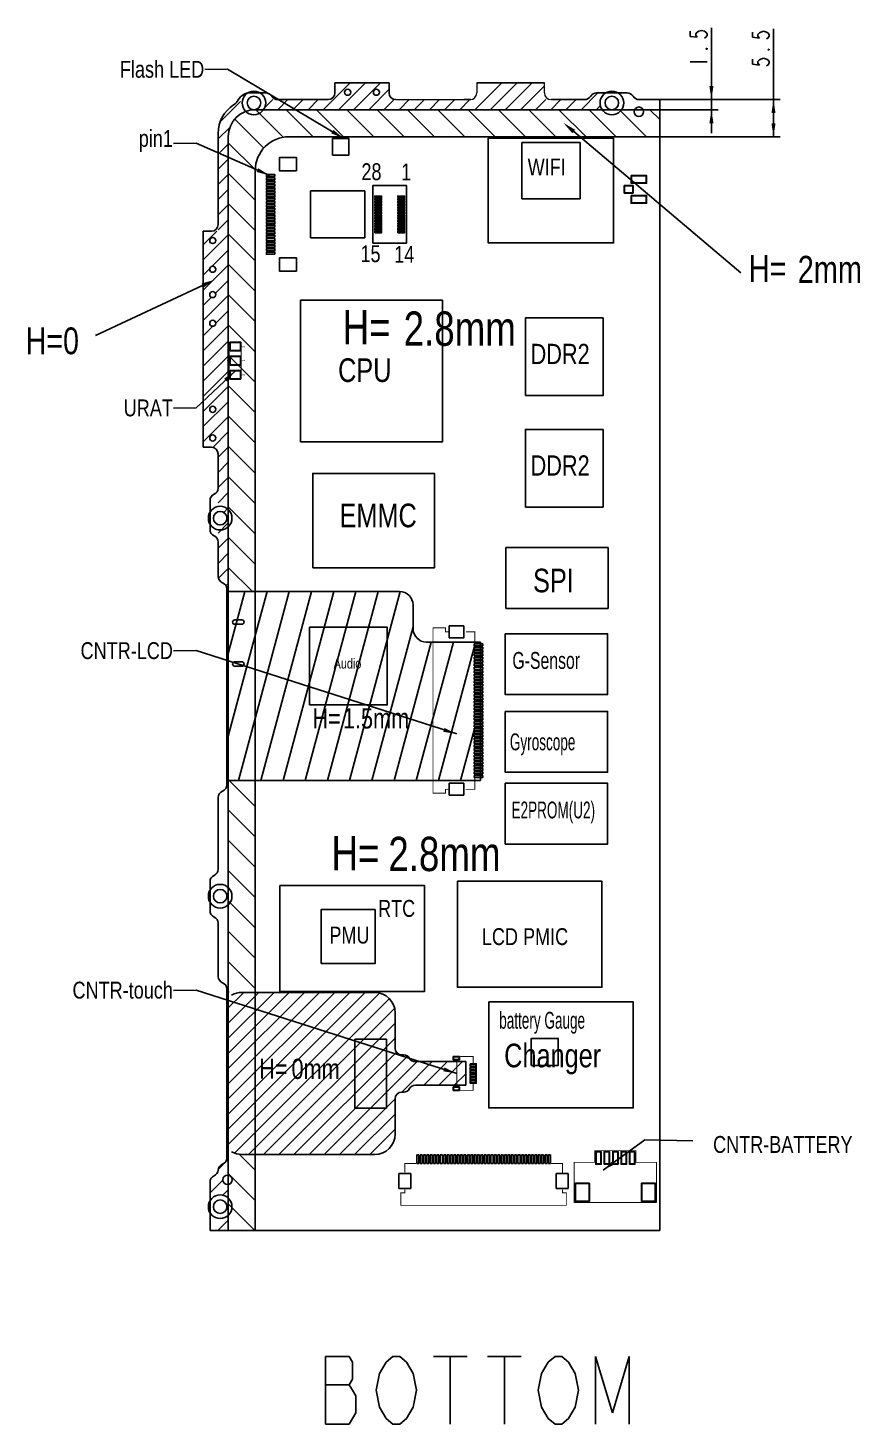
# Model space of a CAD drawing. Header units: millimetres. Extents: x 106 to 800, y 154 to 369.
# Drawn here: x 318.2 to 441.4, y 153.8 to 360.6 of the extents above; entities that cross this region are included whole.
import ezdxf

# ---------------------------------------------------------------- set-up
doc = ezdxf.new("R2010")
doc.units = ezdxf.units.MM
doc.header["$LTSCALE"] = 32.67
doc.layers.get('0').update_dxf_attribs({"linetype": 'CONTINUOUS'})
for name, color, linetype in [('PACKAGE_GEOMETRY_SILKSCREEN_TOP', 7, 'CONTINUOUS'), ('PIN_SOLDERMASK_TOP', 8, 'CONTINUOUS'), ('PIN_TOP', 9, 'CONTINUOUS'), ('图层1', 3, 'CONTINUOUS')]:
    doc.layers.add(name, color=color, linetype=linetype)
doc.styles.get("Standard").update_dxf_attribs({"font": 'txt', "width": 0.8})
doc.dimstyles.get("Standard").update_dxf_attribs({"dimtxt": 2.5, "dimasz": 2, "dimexe": 0.18, "dimexo": 0.0625, "dimgap": 0.09, "dimtad": 1, "dimdec": 1, "dimzin": 0, "dimdsep": 46, "dimtxsty": 'Standard', "dimblk": '_FILLED', "dimblk1": '_FILLED', "dimblk2": '_FILLED', "dimcen": 0.09, "dimadec": 0, "dimazin": 0, "dimtol": 1, "dimtp": 0.1, "dimtm": 0.1, "dimtfac": 1, "dimtdec": 1, "dimtofl": 0, "dimtmove": 0, "dimatfit": 3, "dimldrblk": '_FILLED', "dimfxl": 0, "dimtolj": 1, "dimtzin": 0, "dimarcsym": 0})

# ---------------------------------------------------------------- blocks, each defined once
blk = doc.blocks.new('_FILLED')
at = {"color": 0, "linetype": 'ByBlock'}
blk.add_solid([(0, 0), (-1, 0.15), (-1, -0.15)], dxfattribs=at)

msp = doc.modelspace()

# ---------------------------------------------------------------- linework, layer by layer
for p, q in [((363.47, 350), (365.97, 352.5)), ((364.21, 348.5), (368.21, 352.5)), ((366.46, 348.5), (370.46, 352.5)), ((384.42, 348.5), (388.42, 352.5)), ((384.7, 352.5), (394.7, 352.5)), ((386.66, 348.5), (390.66, 352.5)), ((388.91, 348.5), (392.91, 352.5)), ((391.15, 348.5), (394.7, 352.05)), ((346.71, 346.71), (349.69, 349.69)), ((352.99, 348.5), (354.49, 350)), ((355.23, 348.5), (356.73, 350)), ((357.48, 348.5), (358.98, 350)), ((359.72, 348.5), (361.22, 350)), ((361.97, 348.5), (363.47, 350)), ((368.7, 348.5), (371.73, 351.52)), ((370.95, 348.5), (372.47, 350.02)), ((373.19, 348.5), (374.69, 350)), ((375.44, 348.5), (376.94, 350)), ((377.68, 348.5), (379.18, 350)), ((379.93, 348.5), (381.43, 350)), ((382.17, 348.5), (383.67, 350)), ((382.8, 350), (383.8, 350)), ((393.4, 348.5), (394.9, 350)), ((395.64, 348.5), (397.14, 350)), ((395.7, 350), (400.7, 350)), ((397.89, 348.5), (399.39, 350)), ((400.13, 348.5), (402.63, 351)), ((356.04, 344.42), (351.96, 348.5)), ((360.46, 344.5), (356.46, 348.5)), ((364.95, 344.5), (360.95, 348.5)), ((369.44, 344.5), (365.44, 348.5)), ((373.93, 344.5), (369.93, 348.5)), ((378.42, 344.5), (374.42, 348.5)), ((382.91, 344.5), (378.91, 348.5)), ((387.4, 344.5), (383.4, 348.5)), ((391.89, 344.5), (387.89, 348.5)), ((396.38, 344.5), (392.38, 348.5)), ((400.87, 344.5), (396.87, 348.5)), ((405.36, 344.5), (401.36, 348.5)), ((402.38, 348.5), (403, 349.11)), ((404.62, 348.5), (404.62, 348.5)), ((409.85, 344.5), (405.85, 348.5)), ((411.8, 347.03), (410.34, 348.5)), ((346.4, 344.16), (348.17, 345.92)), ((353.16, 342.81), (348.87, 347.1)), ((346.4, 341.91), (347.9, 343.41)), ((351.91, 339.57), (347.9, 343.58)), ((346.4, 339.67), (347.9, 341.17)), ((346.4, 337.42), (347.9, 338.92)), ((351.9, 335.09), (347.9, 339.09)), ((346.4, 335.18), (347.9, 336.68)), ((346.4, 332.93), (347.9, 334.43)), ((351.9, 330.6), (347.9, 334.6)), ((346.4, 330.69), (347.9, 332.19)), ((344.2, 328.49), (346.21, 330.5)), ((344.2, 326.24), (347.9, 329.94)), ((351.9, 326.1), (347.9, 330.1)), ((345.51, 325.31), (347.9, 327.7)), ((344.2, 321.75), (347.9, 325.45)), ((344.2, 324), (345.18, 324.97)), ((351.9, 321.61), (347.9, 325.61)), ((346.02, 321.32), (347.9, 323.21)), ((344.2, 317.26), (347.9, 320.96)), ((344.2, 319.51), (345.41, 320.72)), ((351.9, 317.12), (347.9, 321.12)), ((346.06, 316.88), (347.9, 318.72)), ((344.2, 312.77), (347.9, 316.47)), ((344.2, 315.02), (345.61, 316.42)), ((351.9, 312.63), (347.9, 316.63)), ((344.2, 310.53), (347.9, 314.23)), ((344.2, 308.28), (347.9, 311.98)), ((351.9, 308.14), (347.9, 312.14)), ((344.2, 306.04), (347.9, 309.74)), ((344.2, 303.79), (347.9, 307.49)), ((351.9, 303.65), (347.9, 307.65)), ((344.2, 301.55), (347.9, 305.25)), ((344.2, 299.3), (347.9, 303)), ((351.9, 299.16), (347.9, 303.16)), ((345.64, 298.5), (347.9, 300.76)), ((346.4, 297.01), (347.9, 298.51)), ((351.9, 294.67), (347.9, 298.67)), ((346.4, 294.77), (347.9, 296.27)), ((346.4, 292.52), (347.9, 294.02)), ((351.9, 290.18), (347.9, 294.18)), ((346.4, 290.28), (347.9, 291.78)), ((347.22, 288.85), (347.9, 289.53)), ((351.9, 285.69), (347.9, 289.69)), ((346.4, 285.79), (347.9, 287.29)), ((346.4, 283.54), (347.9, 285.04)), ((351.9, 281.2), (347.9, 285.2)), ((346.4, 281.3), (347.9, 282.8)), ((346.4, 279.05), (347.9, 280.55)), ((351.48, 277.14), (347.9, 280.71)), ((347.7, 278.11), (347.9, 278.31)), ((347.9, 267.95), (350.37, 277.14)), ((351.9, 270.61), (353.65, 277.14)), ((351.9, 258.34), (356.94, 277.14)), ((352.72, 249.14), (360.23, 277.14)), ((356.01, 249.14), (363.51, 277.14)), ((359.3, 249.14), (366.8, 277.14)), ((362.59, 249.14), (370.09, 277.14)), ((365.87, 249.14), (373.37, 277.13)), ((347.7, 275.86), (347.9, 276.06)), ((347.7, 273.62), (347.9, 273.82)), ((347.7, 271.37), (347.9, 271.57)), ((369.16, 249.14), (375.26, 271.92)), ((347.7, 269.13), (347.9, 269.33)), ((347.9, 255.68), (351.9, 270.61)), ((372.45, 249.14), (377.94, 269.64)), ((375.73, 249.14), (381.23, 269.64)), ((379.02, 249.14), (384.3, 268.85)), ((384.32, 268.9), (384.37, 269.1)), ((384.45, 269.4), (384.51, 269.64)), ((347.7, 266.88), (347.9, 267.08)), ((347.7, 264.64), (347.9, 264.84)), ((385.58, 266.6), (385.6, 266.62)), ((347.7, 262.39), (347.9, 262.59)), ((347.7, 260.15), (347.9, 260.35)), ((384.3, 258.58), (384.32, 258.6)), ((384.79, 258.4), (384.84, 258.6)), ((384.92, 258.9), (384.98, 259.1)), ((385.06, 259.4), (385.11, 259.6)), ((385.19, 259.9), (385.24, 260.1)), ((347.7, 257.9), (347.9, 258.1)), ((349.44, 249.14), (351.9, 258.34)), ((382.31, 249.14), (384.31, 256.6)), ((384.39, 256.9), (384.44, 257.1)), ((384.52, 257.4), (384.57, 257.6)), ((384.65, 257.9), (384.71, 258.1)), ((347.7, 255.66), (347.9, 255.86)), ((347.7, 253.41), (347.9, 253.61)), ((384.3, 254.09), (384.31, 254.1)), ((347.7, 251.17), (347.9, 251.37)), ((351.9, 245.28), (348.05, 249.14)), ((351.9, 240.79), (347.9, 244.79)), ((351.9, 236.3), (347.9, 240.3)), ((351.9, 231.81), (347.9, 235.81)), ((351.9, 227.32), (347.9, 231.32)), ((351.9, 222.83), (347.9, 226.83)), ((351.9, 218.34), (347.9, 222.34)), ((347.7, 217.49), (347.95, 217.74)), ((347.7, 215.25), (350.19, 217.74)), ((347.7, 213), (352.44, 217.74)), ((347.7, 210.76), (354.68, 217.74)), ((347.7, 208.51), (356.93, 217.74)), ((347.7, 206.27), (359.17, 217.74)), ((347.7, 204.02), (361.42, 217.74)), ((347.7, 201.78), (363.66, 217.74)), ((347.7, 199.53), (365.91, 217.74)), ((347.7, 197.29), (368.15, 217.74)), ((347.7, 195.04), (370.31, 217.65)), ((348.02, 217.74), (347.9, 217.85)), ((348.84, 193.93), (371.75, 216.84)), ((350.89, 193.74), (372.53, 215.38)), ((353.13, 193.74), (372.6, 213.2)), ((355.38, 193.74), (372.6, 210.96)), ((357.62, 193.74), (372.79, 208.9)), ((359.87, 193.74), (374.44, 208.31)), ((362.11, 193.74), (375.86, 207.49)), ((373.61, 202.99), (378.11, 207.49)), ((376.86, 203.99), (380.36, 207.49)), ((379.1, 203.99), (382.6, 207.49)), ((381.35, 203.99), (383.06, 205.7)), ((364.36, 193.74), (372.6, 201.98)), ((366.61, 193.74), (372.6, 199.73)), ((368.85, 193.74), (372.6, 197.49)), ((347.7, 192.8), (347.9, 193)), ((351.9, 191.4), (349.57, 193.74)), ((346.4, 191.5), (347.14, 192.24)), ((347.85, 190.69), (347.9, 190.75)), ((351.9, 186.91), (347.9, 190.91)), ((345.2, 188.05), (347.11, 189.95)), ((347.1, 187.7), (347.9, 188.5)), ((351.83, 182.5), (347.9, 186.42)), ((346.4, 182.51), (347.9, 184.01))]:
    msp.add_line(p, q)
at = {"color": 7, "linetype": 'Continuous'}
for p, q in [((363.7, 352.5), (363.7, 351)), ((371.7, 352.5), (363.7, 352.5)), ((371.7, 351), (371.7, 352.5)), ((353.47, 351), (351.14, 351)), ((355.2, 350), (362.7, 350)), ((406.97, 351), (402.44, 351)), ((408.7, 350), (411.8, 350)), ((411.8, 350), (411.8, 182.5)), ((346.4, 331.5), (346.4, 345)), ((360.1, 336.5), (360.1, 329.5)), ((368.1, 336.5), (360.1, 336.5)), ((368.1, 329.5), (368.1, 336.5)), ((344.2, 330.5), (344.2, 298.5)), ((345.4, 330.5), (344.2, 330.5)), ((360.1, 329.5), (368.1, 329.5)), ((344.2, 298.5), (345.4, 298.5)), ((346.4, 292.45), (346.4, 297.5)), ((345.2, 290.62), (345.2, 286.29)), ((346.4, 279.37), (346.4, 284.45)), ((347.7, 248.5), (347.7, 277.5)), ((346.4, 236), (346.4, 246.62)), ((345.2, 234.16), (345.2, 229.83)), ((346.4, 220.11), (346.4, 228)), ((347.7, 193.24), (347.7, 218.24)), ((345.2, 189.66), (345.2, 182.5)), ((345.2, 182.5), (411.8, 182.5))]:
    msp.add_line(p, q, dxfattribs=at)
at = {"color": 7, "linetype": 'Continuous', "lineweight": 0}
for p, q in [((363.7, 352.5), (363.7, 351)), ((363.7, 352.5), (371.7, 352.5)), ((371.7, 351), (371.7, 352.5)), ((384.7, 352.5), (384.7, 351)), ((394.7, 351), (394.7, 352.5)), ((372.7, 350), (383.7, 350))]:
    msp.add_line(p, q, dxfattribs=at)
at = {"color": 40, "linetype": 'Continuous'}
for p, q in [((351.9, 348.5), (413.05, 348.5)), ((347.9, 182.5), (347.9, 344.5)), ((356.9, 344.5), (413.05, 344.5)), ((351.9, 182.5), (351.9, 339.5)), ((373.26, 277.14), (347.7, 277.14)), ((375.26, 275.14), (375.26, 271.64)), ((380.6, 272.05), (380.6, 270.25)), ((382.8, 272.05), (380.6, 272.05)), ((382.8, 270.25), (382.8, 272.05)), ((385.26, 269.64), (377.26, 269.64)), ((380.6, 270.25), (382.8, 270.25)), ((384.3, 269.1), (384.3, 269.4)), ((384.3, 269.4), (385.6, 269.4)), ((385.6, 269.1), (384.3, 269.1)), ((384.3, 268.6), (384.3, 268.9)), ((384.3, 268.9), (385.6, 268.9)), ((385.26, 269.64), (385.26, 249.14)), ((385.6, 269.4), (385.6, 269.1)), ((385.6, 268.9), (385.6, 268.6)), ((385.6, 268.6), (384.3, 268.6)), ((384.3, 268.1), (384.3, 268.4)), ((384.3, 268.4), (385.6, 268.4)), ((385.6, 268.1), (384.3, 268.1)), ((384.3, 267.6), (384.3, 267.9)), ((384.3, 267.9), (385.6, 267.9)), ((385.6, 267.6), (384.3, 267.6)), ((384.3, 267.1), (384.3, 267.4)), ((384.3, 267.4), (385.6, 267.4)), ((385.6, 267.1), (384.3, 267.1)), ((384.3, 266.9), (385.6, 266.9)), ((384.3, 266.6), (384.3, 266.9)), ((385.6, 268.4), (385.6, 268.1)), ((385.6, 267.9), (385.6, 267.6)), ((385.6, 267.4), (385.6, 267.1)), ((385.6, 266.9), (385.6, 266.6)), ((385.6, 266.6), (384.3, 266.6)), ((384.3, 266.4), (385.6, 266.4)), ((384.3, 266.1), (384.3, 266.4)), ((385.6, 266.1), (384.3, 266.1)), ((384.3, 265.9), (385.6, 265.9)), ((384.3, 265.6), (384.3, 265.9)), ((385.6, 265.6), (384.3, 265.6)), ((384.3, 265.4), (385.6, 265.4)), ((384.3, 265.1), (384.3, 265.4)), ((385.6, 265.1), (384.3, 265.1)), ((384.3, 264.9), (385.6, 264.9)), ((384.3, 264.6), (384.3, 264.9)), ((385.6, 266.4), (385.6, 266.1)), ((385.6, 265.9), (385.6, 265.6)), ((385.6, 265.4), (385.6, 265.1)), ((385.6, 264.9), (385.6, 264.6)), ((385.6, 264.6), (384.3, 264.6)), ((384.3, 264.4), (385.6, 264.4)), ((384.3, 264.1), (384.3, 264.4)), ((385.6, 264.1), (384.3, 264.1)), ((384.3, 263.9), (385.6, 263.9)), ((384.3, 263.6), (384.3, 263.9)), ((385.6, 263.6), (384.3, 263.6)), ((384.3, 263.4), (385.6, 263.4)), ((384.3, 263.1), (384.3, 263.4)), ((385.6, 263.1), (384.3, 263.1)), ((384.3, 262.9), (385.6, 262.9)), ((384.3, 262.6), (384.3, 262.9)), ((385.6, 264.4), (385.6, 264.1)), ((385.6, 263.9), (385.6, 263.6)), ((385.6, 263.4), (385.6, 263.1)), ((385.6, 262.9), (385.6, 262.6)), ((385.6, 262.6), (384.3, 262.6)), ((384.3, 262.4), (385.6, 262.4)), ((384.3, 262.1), (384.3, 262.4)), ((385.6, 262.1), (384.3, 262.1)), ((384.3, 261.9), (385.6, 261.9)), ((384.3, 261.6), (384.3, 261.9)), ((385.6, 261.6), (384.3, 261.6)), ((384.3, 261.4), (385.6, 261.4)), ((384.3, 261.1), (384.3, 261.4)), ((385.6, 261.1), (384.3, 261.1)), ((384.3, 260.9), (385.6, 260.9)), ((384.3, 260.6), (384.3, 260.9)), ((385.6, 260.6), (384.3, 260.6)), ((385.6, 262.4), (385.6, 262.1)), ((385.6, 261.9), (385.6, 261.6)), ((385.6, 261.4), (385.6, 261.1)), ((385.6, 260.9), (385.6, 260.6)), ((384.3, 260.4), (385.6, 260.4)), ((384.3, 260.1), (384.3, 260.4)), ((385.6, 260.1), (384.3, 260.1)), ((384.3, 259.9), (385.6, 259.9)), ((384.3, 259.6), (384.3, 259.9)), ((385.6, 259.6), (384.3, 259.6)), ((384.3, 259.4), (385.6, 259.4)), ((384.3, 259.1), (384.3, 259.4)), ((385.6, 259.1), (384.3, 259.1)), ((384.3, 258.9), (385.6, 258.9)), ((384.3, 258.6), (384.3, 258.9)), ((385.6, 258.6), (384.3, 258.6)), ((385.6, 260.4), (385.6, 260.1)), ((385.6, 259.9), (385.6, 259.6)), ((385.6, 259.4), (385.6, 259.1)), ((385.6, 258.9), (385.6, 258.6)), ((384.3, 258.4), (385.6, 258.4)), ((384.3, 258.1), (384.3, 258.4)), ((385.6, 258.1), (384.3, 258.1)), ((384.3, 257.9), (385.6, 257.9)), ((384.3, 257.6), (384.3, 257.9)), ((385.6, 257.6), (384.3, 257.6)), ((384.3, 257.4), (385.6, 257.4)), ((384.3, 257.1), (384.3, 257.4)), ((385.6, 257.1), (384.3, 257.1)), ((384.3, 256.9), (385.6, 256.9)), ((384.3, 256.6), (384.3, 256.9)), ((385.6, 256.6), (384.3, 256.6)), ((385.6, 258.4), (385.6, 258.1)), ((385.6, 257.9), (385.6, 257.6)), ((385.6, 257.4), (385.6, 257.1)), ((385.6, 256.9), (385.6, 256.6)), ((384.3, 256.4), (385.6, 256.4)), ((384.3, 256.1), (384.3, 256.4)), ((385.6, 256.1), (384.3, 256.1)), ((384.3, 255.9), (385.6, 255.9)), ((384.3, 255.6), (384.3, 255.9)), ((385.6, 255.6), (384.3, 255.6)), ((384.3, 255.4), (385.6, 255.4)), ((384.3, 255.1), (384.3, 255.4)), ((385.6, 255.1), (384.3, 255.1)), ((384.3, 254.9), (385.6, 254.9)), ((384.3, 254.6), (384.3, 254.9)), ((385.6, 254.6), (384.3, 254.6)), ((384.3, 254.4), (385.6, 254.4)), ((384.3, 254.1), (384.3, 254.4)), ((385.6, 256.4), (385.6, 256.1)), ((385.6, 255.9), (385.6, 255.6)), ((385.6, 255.4), (385.6, 255.1)), ((385.6, 254.9), (385.6, 254.6)), ((385.6, 254.4), (385.6, 254.1)), ((385.6, 254.1), (384.3, 254.1)), ((384.3, 253.9), (385.6, 253.9)), ((384.3, 253.6), (384.3, 253.9)), ((385.6, 253.6), (384.3, 253.6)), ((384.3, 253.4), (385.6, 253.4)), ((384.3, 253.1), (384.3, 253.4)), ((385.6, 253.1), (384.3, 253.1)), ((384.3, 252.9), (385.6, 252.9)), ((384.3, 252.6), (384.3, 252.9)), ((385.6, 252.6), (384.3, 252.6)), ((384.3, 252.4), (385.6, 252.4)), ((384.3, 252.1), (384.3, 252.4)), ((385.6, 253.9), (385.6, 253.6)), ((385.6, 253.4), (385.6, 253.1)), ((385.6, 252.9), (385.6, 252.6)), ((385.6, 252.4), (385.6, 252.1)), ((385.6, 252.1), (384.3, 252.1)), ((384.3, 251.9), (385.6, 251.9)), ((384.3, 251.6), (384.3, 251.9)), ((385.6, 251.6), (384.3, 251.6)), ((384.3, 251.4), (385.6, 251.4)), ((384.3, 251.1), (384.3, 251.4)), ((385.6, 251.1), (384.3, 251.1)), ((384.3, 250.9), (385.6, 250.9)), ((384.3, 250.6), (384.3, 250.9)), ((385.6, 250.6), (384.3, 250.6)), ((384.3, 250.4), (385.6, 250.4)), ((384.3, 250.1), (384.3, 250.4)), ((385.6, 251.9), (385.6, 251.6)), ((385.6, 251.4), (385.6, 251.1)), ((385.6, 250.9), (385.6, 250.6)), ((385.6, 250.4), (385.6, 250.1)), ((347.7, 249.14), (385.26, 249.14)), ((380.6, 248.75), (382.8, 248.75)), ((380.6, 246.95), (380.6, 248.75)), ((382.8, 248.75), (382.8, 246.95)), ((385.6, 250.1), (384.3, 250.1)), ((384.3, 249.9), (385.6, 249.9)), ((384.3, 249.6), (384.3, 249.9)), ((385.6, 249.6), (384.3, 249.6)), ((385.6, 249.9), (385.6, 249.6)), ((382.8, 246.95), (380.6, 246.95)), ((349.89, 217.74), (369.6, 217.74)), ((372.6, 209.49), (372.6, 214.74)), ((366.63, 210.83), (371.35, 210.83)), ((366.63, 200.61), (366.63, 210.83)), ((371.35, 210.83), (371.35, 200.61)), ((373.87, 208.49), (373.6, 208.49)), ((383.06, 207.49), (375.6, 207.49)), ((383.06, 207.49), (383.06, 203.99)), ((373.6, 202.99), (373.87, 202.99)), ((375.6, 203.99), (383.06, 203.99)), ((371.35, 200.61), (366.63, 200.61)), ((372.6, 196.74), (372.6, 201.99)), ((349.89, 193.74), (369.6, 193.74)), ((375.8, 193.7), (376.1, 193.7)), ((375.8, 192.4), (375.8, 193.7)), ((376.1, 192.4), (375.8, 192.4)), ((376.1, 193.7), (376.1, 192.4)), ((376.3, 193.7), (376.6, 193.7)), ((376.3, 192.4), (376.3, 193.7)), ((376.6, 192.4), (376.3, 192.4)), ((376.6, 193.7), (376.6, 192.4)), ((376.8, 193.7), (377.1, 193.7)), ((376.8, 192.4), (376.8, 193.7)), ((377.1, 192.4), (376.8, 192.4)), ((377.1, 193.7), (377.1, 192.4)), ((377.3, 193.7), (377.6, 193.7)), ((377.3, 192.4), (377.3, 193.7)), ((377.6, 192.4), (377.3, 192.4)), ((377.6, 193.7), (377.6, 192.4)), ((377.8, 193.7), (378.1, 193.7)), ((377.8, 192.4), (377.8, 193.7)), ((378.1, 192.4), (377.8, 192.4)), ((378.1, 193.7), (378.1, 192.4)), ((378.3, 193.7), (378.6, 193.7)), ((378.3, 192.4), (378.3, 193.7)), ((378.6, 192.4), (378.3, 192.4)), ((378.6, 193.7), (378.6, 192.4)), ((378.8, 193.7), (379.1, 193.7)), ((378.8, 192.4), (378.8, 193.7)), ((379.1, 192.4), (378.8, 192.4)), ((379.1, 193.7), (379.1, 192.4)), ((379.3, 193.7), (379.6, 193.7)), ((379.3, 192.4), (379.3, 193.7)), ((379.6, 192.4), (379.3, 192.4)), ((379.6, 193.7), (379.6, 192.4)), ((379.8, 193.7), (380.1, 193.7)), ((379.8, 192.4), (379.8, 193.7)), ((380.1, 192.4), (379.8, 192.4)), ((380.1, 193.7), (380.1, 192.4)), ((380.3, 193.7), (380.6, 193.7)), ((380.3, 192.4), (380.3, 193.7)), ((380.6, 192.4), (380.3, 192.4)), ((380.6, 193.7), (380.6, 192.4)), ((380.8, 193.7), (381.1, 193.7)), ((380.8, 192.4), (380.8, 193.7)), ((381.1, 192.4), (380.8, 192.4)), ((381.1, 193.7), (381.1, 192.4)), ((381.3, 193.7), (381.6, 193.7)), ((381.3, 192.4), (381.3, 193.7)), ((381.6, 192.4), (381.3, 192.4)), ((381.6, 193.7), (381.6, 192.4)), ((381.8, 193.7), (382.1, 193.7)), ((381.8, 192.4), (381.8, 193.7)), ((382.1, 192.4), (381.8, 192.4)), ((382.1, 193.7), (382.1, 192.4)), ((382.3, 193.7), (382.6, 193.7)), ((382.3, 192.4), (382.3, 193.7)), ((382.6, 192.4), (382.3, 192.4)), ((382.6, 193.7), (382.6, 192.4)), ((382.8, 193.7), (383.1, 193.7)), ((382.8, 192.4), (382.8, 193.7)), ((383.1, 192.4), (382.8, 192.4)), ((383.1, 193.7), (383.1, 192.4)), ((383.3, 193.7), (383.6, 193.7)), ((383.3, 192.4), (383.3, 193.7)), ((383.6, 192.4), (383.3, 192.4)), ((383.6, 193.7), (383.6, 192.4)), ((383.8, 193.7), (384.1, 193.7)), ((383.8, 192.4), (383.8, 193.7)), ((384.1, 192.4), (383.8, 192.4)), ((384.1, 193.7), (384.1, 192.4)), ((384.3, 193.7), (384.6, 193.7)), ((384.3, 192.4), (384.3, 193.7)), ((384.6, 192.4), (384.3, 192.4)), ((384.6, 193.7), (384.6, 192.4)), ((384.8, 193.7), (385.1, 193.7)), ((384.8, 192.4), (384.8, 193.7)), ((385.1, 192.4), (384.8, 192.4)), ((385.1, 193.7), (385.1, 192.4)), ((385.3, 193.7), (385.6, 193.7)), ((385.3, 192.4), (385.3, 193.7)), ((385.6, 192.4), (385.3, 192.4)), ((385.6, 193.7), (385.6, 192.4)), ((385.8, 193.7), (386.1, 193.7)), ((385.8, 192.4), (385.8, 193.7)), ((386.1, 192.4), (385.8, 192.4)), ((386.1, 193.7), (386.1, 192.4)), ((386.3, 193.7), (386.6, 193.7)), ((386.3, 192.4), (386.3, 193.7)), ((386.6, 192.4), (386.3, 192.4)), ((386.6, 193.7), (386.6, 192.4)), ((386.8, 193.7), (387.1, 193.7)), ((386.8, 192.4), (386.8, 193.7)), ((387.1, 192.4), (386.8, 192.4)), ((387.1, 193.7), (387.1, 192.4)), ((387.3, 193.7), (387.6, 193.7)), ((387.3, 192.4), (387.3, 193.7)), ((387.6, 192.4), (387.3, 192.4)), ((387.6, 193.7), (387.6, 192.4)), ((387.8, 193.7), (388.1, 193.7)), ((387.8, 192.4), (387.8, 193.7)), ((388.1, 192.4), (387.8, 192.4)), ((388.1, 193.7), (388.1, 192.4)), ((388.3, 193.7), (388.6, 193.7)), ((388.3, 192.4), (388.3, 193.7)), ((388.6, 192.4), (388.3, 192.4)), ((388.6, 193.7), (388.6, 192.4)), ((388.8, 193.7), (389.1, 193.7)), ((388.8, 192.4), (388.8, 193.7)), ((389.1, 192.4), (388.8, 192.4)), ((389.1, 193.7), (389.1, 192.4)), ((389.3, 193.7), (389.6, 193.7)), ((389.3, 192.4), (389.3, 193.7)), ((389.6, 192.4), (389.3, 192.4)), ((389.6, 193.7), (389.6, 192.4)), ((389.8, 193.7), (390.1, 193.7)), ((389.8, 192.4), (389.8, 193.7)), ((390.1, 192.4), (389.8, 192.4)), ((390.1, 193.7), (390.1, 192.4)), ((390.3, 193.7), (390.6, 193.7)), ((390.3, 192.4), (390.3, 193.7)), ((390.6, 192.4), (390.3, 192.4)), ((390.6, 193.7), (390.6, 192.4)), ((390.8, 193.7), (391.1, 193.7)), ((390.8, 192.4), (390.8, 193.7)), ((391.1, 192.4), (390.8, 192.4)), ((391.1, 193.7), (391.1, 192.4)), ((391.3, 193.7), (391.6, 193.7)), ((391.3, 192.4), (391.3, 193.7)), ((391.6, 192.4), (391.3, 192.4)), ((391.6, 193.7), (391.6, 192.4)), ((391.8, 193.7), (392.1, 193.7)), ((391.8, 192.4), (391.8, 193.7)), ((392.1, 192.4), (391.8, 192.4)), ((392.1, 193.7), (392.1, 192.4)), ((392.3, 193.7), (392.6, 193.7)), ((392.3, 192.4), (392.3, 193.7)), ((392.6, 192.4), (392.3, 192.4)), ((392.6, 193.7), (392.6, 192.4)), ((392.8, 193.7), (393.1, 193.7)), ((392.8, 192.4), (392.8, 193.7)), ((393.1, 192.4), (392.8, 192.4)), ((393.1, 193.7), (393.1, 192.4)), ((393.3, 193.7), (393.6, 193.7)), ((393.3, 192.4), (393.3, 193.7)), ((393.6, 192.4), (393.3, 192.4)), ((393.6, 193.7), (393.6, 192.4)), ((393.8, 193.7), (394.1, 193.7)), ((393.8, 192.4), (393.8, 193.7)), ((394.1, 192.4), (393.8, 192.4)), ((394.1, 193.7), (394.1, 192.4)), ((394.3, 193.7), (394.6, 193.7)), ((394.3, 192.4), (394.3, 193.7)), ((394.6, 192.4), (394.3, 192.4)), ((394.6, 193.7), (394.6, 192.4)), ((394.8, 193.7), (395.1, 193.7)), ((394.8, 192.4), (394.8, 193.7)), ((395.1, 192.4), (394.8, 192.4)), ((395.1, 193.7), (395.1, 192.4)), ((395.3, 193.7), (395.6, 193.7)), ((395.3, 192.4), (395.3, 193.7)), ((395.6, 192.4), (395.3, 192.4)), ((395.6, 193.7), (395.6, 192.4)), ((374.95, 190.9), (373.15, 190.9)), ((373.15, 190.9), (373.15, 188.7)), ((374.95, 188.7), (374.95, 190.9)), ((396.45, 190.9), (398.25, 190.9)), ((396.45, 188.7), (396.45, 190.9)), ((398.25, 190.9), (398.25, 188.7)), ((373.15, 188.7), (374.95, 188.7)), ((398.25, 188.7), (396.45, 188.7))]:
    msp.add_line(p, q, dxfattribs=at)
at = {"color": 4}
for points in [[(358, 339.44), (358, 341.44), (355.5, 341.44), (355.5, 339.44)], [(354.8, 338.6), (354.8, 338.9), (353.55, 338.9), (353.55, 338.6)], [(354.8, 338.1), (354.8, 338.4), (353.55, 338.4), (353.55, 338.1)], [(354.8, 337.6), (354.8, 337.9), (353.55, 337.9), (353.55, 337.6)], [(354.8, 337.1), (354.8, 337.4), (353.55, 337.4), (353.55, 337.1)], [(354.8, 336.6), (354.8, 336.9), (353.55, 336.9), (353.55, 336.6)], [(354.8, 336.1), (354.8, 336.4), (353.55, 336.4), (353.55, 336.1)], [(354.8, 335.6), (354.8, 335.9), (353.55, 335.9), (353.55, 335.6)], [(354.8, 335.1), (354.8, 335.4), (353.55, 335.4), (353.55, 335.1)], [(354.8, 334.6), (354.8, 334.9), (353.55, 334.9), (353.55, 334.6)], [(354.8, 334.1), (354.8, 334.4), (353.55, 334.4), (353.55, 334.1)], [(354.8, 333.6), (354.8, 333.9), (353.55, 333.9), (353.55, 333.6)], [(354.8, 333.1), (354.8, 333.4), (353.55, 333.4), (353.55, 333.1)], [(354.8, 332.6), (354.8, 332.9), (353.55, 332.9), (353.55, 332.6)], [(354.8, 332.1), (354.8, 332.4), (353.55, 332.4), (353.55, 332.1)], [(354.8, 331.6), (354.8, 331.9), (353.55, 331.9), (353.55, 331.6)], [(354.8, 331.1), (354.8, 331.4), (353.55, 331.4), (353.55, 331.1)], [(354.8, 330.6), (354.8, 330.9), (353.55, 330.9), (353.55, 330.6)], [(354.8, 330.1), (354.8, 330.4), (353.55, 330.4), (353.55, 330.1)], [(354.8, 329.6), (354.8, 329.9), (353.55, 329.9), (353.55, 329.6)], [(354.8, 329.1), (354.8, 329.4), (353.55, 329.4), (353.55, 329.1)], [(354.8, 328.6), (354.8, 328.9), (353.55, 328.9), (353.55, 328.6)], [(354.8, 328.1), (354.8, 328.4), (353.55, 328.4), (353.55, 328.1)], [(354.8, 327.6), (354.8, 327.9), (353.55, 327.9), (353.55, 327.6)], [(354.8, 327.1), (354.8, 327.4), (353.55, 327.4), (353.55, 327.1)], [(358, 324.56), (358, 326.56), (355.5, 326.56), (355.5, 324.56)]]:
    msp.add_lwpolyline(points, close=True, dxfattribs=at)
for points in [[(369.3, 328.75), (374.3, 328.75), (374.3, 337.25), (369.3, 337.25)], [(407.83, 337.25), (407.83, 336.15), (406.53, 336.15), (406.53, 337.25)], [(407.78, 337.2), (407.78, 336.2), (406.58, 336.2), (406.58, 337.2)], [(407.55, 338.75), (409.85, 338.75), (409.85, 337.6), (407.55, 337.6)], [(407.6, 338.7), (409.8, 338.7), (409.8, 337.65), (407.6, 337.65)], [(407.55, 335.8), (409.85, 335.8), (409.85, 334.65), (407.55, 334.65)], [(407.6, 335.75), (409.8, 335.75), (409.8, 334.7), (407.6, 334.7)]]:
    msp.add_lwpolyline(points, close=True)
at = {"color": 40}
for points in [[(369.6, 335.48), (370.6, 335.48), (370.6, 335.71), (369.6, 335.71)], [(369.6, 335.08), (370.6, 335.08), (370.6, 335.31), (369.6, 335.31)], [(373, 335.48), (374, 335.48), (374, 335.71), (373, 335.71)], [(373, 335.08), (374, 335.08), (374, 335.31), (373, 335.31)], [(369.6, 334.68), (370.6, 334.68), (370.6, 334.91), (369.6, 334.91)], [(369.6, 334.28), (370.6, 334.28), (370.6, 334.51), (369.6, 334.51)], [(369.6, 333.88), (370.6, 333.88), (370.6, 334.11), (369.6, 334.11)], [(369.6, 333.48), (370.6, 333.48), (370.6, 333.71), (369.6, 333.71)], [(369.6, 333.08), (370.6, 333.08), (370.6, 333.31), (369.6, 333.31)], [(373, 334.68), (374, 334.68), (374, 334.91), (373, 334.91)], [(373, 334.28), (374, 334.28), (374, 334.51), (373, 334.51)], [(373, 333.88), (374, 333.88), (374, 334.11), (373, 334.11)], [(373, 333.48), (374, 333.48), (374, 333.71), (373, 333.71)], [(373, 333.08), (374, 333.08), (374, 333.31), (373, 333.31)], [(369.6, 332.68), (370.6, 332.68), (370.6, 332.91), (369.6, 332.91)], [(369.6, 332.28), (370.6, 332.28), (370.6, 332.51), (369.6, 332.51)], [(369.6, 331.88), (370.6, 331.88), (370.6, 332.11), (369.6, 332.11)], [(369.6, 331.48), (370.6, 331.48), (370.6, 331.71), (369.6, 331.71)], [(369.6, 331.08), (370.6, 331.08), (370.6, 331.31), (369.6, 331.31)], [(369.6, 330.68), (370.6, 330.68), (370.6, 330.91), (369.6, 330.91)], [(373, 332.68), (374, 332.68), (374, 332.91), (373, 332.91)], [(373, 332.28), (374, 332.28), (374, 332.51), (373, 332.51)], [(373, 331.88), (374, 331.88), (374, 332.11), (373, 332.11)], [(373, 331.48), (374, 331.48), (374, 331.71), (373, 331.71)], [(373, 331.08), (374, 331.08), (374, 331.31), (373, 331.31)], [(373, 330.68), (374, 330.68), (374, 330.91), (373, 330.91)], [(369.6, 330.28), (370.6, 330.28), (370.6, 330.51), (369.6, 330.51)], [(373, 330.28), (374, 330.28), (374, 330.51), (373, 330.51)]]:
    msp.add_lwpolyline(points, close=True, dxfattribs=at)
for points in [[(348.55, 272.6), (348.55, 272.6, -0.414214), (348.88, 272.92), (349.93, 272.92, -0.414214), (350.25, 272.6), (350.25, 272.6, -0.414214), (349.93, 272.27), (348.88, 272.27, -0.414214)], [(348.55, 266.4), (348.55, 266.4, -0.414214), (348.88, 266.72), (349.93, 266.72, -0.414214), (350.25, 266.4), (350.25, 266.4, -0.414214), (349.93, 266.07), (348.88, 266.07, -0.414214)]]:
    msp.add_lwpolyline(points, format="xyb", close=True)
at = {"color": 40, "linetype": 'Continuous'}
for centre in [(351.7, 349.5), (404.7, 349.5), (346.7, 288), (346.7, 232), (346.7, 186)]:
    msp.add_circle(centre, 1.75, dxfattribs=at)
at = {"color": 7, "linetype": 'Continuous'}
for centre, radius in [((351.7, 349.5), 1), ((365.58, 351.09), 0.45), ((369.83, 351.09), 0.45), ((404.7, 349.5), 1), ((408.7, 348.2), 0.7), ((345.61, 329.12), 0.45), ((345.61, 324.87), 0.45), ((345.61, 321.12), 0.45), ((345.61, 316.87), 0.45), ((345.61, 304.12), 0.45), ((345.61, 299.87), 0.45), ((346.7, 288), 1), ((346.7, 232), 1), ((347.8, 190), 0.7), ((346.7, 186), 1)]:
    msp.add_circle(centre, radius, dxfattribs=at)
at = {"color": 7, "linetype": 'Continuous', "lineweight": 0}
for centre in [(365.58, 351.09), (369.83, 351.09)]:
    msp.add_circle(centre, 0.45, dxfattribs=at)
at = {"color": 7, "linetype": 'Continuous'}
for centre, radius, start, end in [((347.61, 350.88), 2, 302.8015, 331.9029), ((351.14, 349), 2, 90, 151.9029), ((353.47, 350), 1, 30, 90), ((355.2, 351), 1, 210, 270), ((362.7, 351), 1, 270, 360), ((372.7, 351), 1, 180, 270), ((400.7, 351), 1, 270, 330), ((402.44, 350), 1, 90, 150), ((406.97, 350), 1, 30, 90), ((408.7, 351), 1, 210, 270), ((351.4, 345), 5, 122.8015, 180), ((345.4, 331.5), 1, 270, 360), ((345.4, 297.5), 1, 0, 90), ((345.4, 292.45), 1, 293.5782, 360), ((346.2, 290.62), 1, 113.5782, 180), ((346.2, 286.29), 1, 180, 246.4218), ((345.4, 284.45), 1, 0, 66.4218), ((347.4, 279.37), 1, 180, 249.5127), ((346.7, 277.5), 1, 0, 69.5127), ((346.7, 248.5), 1, 290.4873, 360), ((347.4, 246.62), 1, 110.4873, 180), ((345.4, 236), 1, 293.5782, 360), ((346.2, 234.16), 1, 113.5782, 180), ((346.2, 229.83), 1, 180, 246.4218), ((345.4, 228), 1, 0, 66.4218), ((347.4, 220.11), 1, 180, 249.5127), ((346.7, 218.24), 1, 0, 69.5127), ((346.7, 193.24), 1, 290.3475, 360), ((346.2, 189.66), 1, 113.5782, 180), ((345.4, 191.5), 1, 293.5782, 356.1238), ((347.4, 191.36), 1, 110.3475, 176.1238)]:
    msp.add_arc(centre, radius, start, end, dxfattribs=at)
at = {"color": 7, "linetype": 'Continuous', "lineweight": 0}
for centre, start, end in [((362.7, 351), 270, 0), ((372.7, 351), 180, 270), ((383.7, 351), 270, 0), ((395.7, 351), 180, 270)]:
    msp.add_arc(centre, 1, start, end, dxfattribs=at)
at = {"color": 40, "linetype": 'Continuous'}
for centre, radius, start, end in [((351.9, 344.5), 4, 90, 180), ((356.9, 339.5), 5, 90, 180), ((373.26, 275.14), 2, 0, 90), ((377.26, 271.64), 2, 180, 270), ((349.89, 214.74), 3, 90, 119.7343), ((369.6, 214.74), 3, 0, 90), ((373.6, 209.49), 1, 180, 270), ((373.87, 207.49), 1, 30, 90), ((375.6, 208.49), 1, 210, 270), ((373.6, 201.99), 1, 90, 180), ((373.87, 203.99), 1, 270, 330), ((375.6, 202.99), 1, 90, 150), ((369.6, 196.74), 3, 270, 360), ((349.89, 196.74), 3, 240.2657, 270)]:
    msp.add_arc(centre, radius, start, end, dxfattribs=at)
at = {"layer": 'PACKAGE_GEOMETRY_SILKSCREEN_TOP', "const_width": 0.127}
for points in [[(348.1, 308.73), (348.1, 313.83)], [(349.8, 308.68), (349.8, 313.83)], [(348.1, 311.33), (347.7, 311.33)], [(380.56, 271.17), (380.06, 271.17), (380.06, 271.75), (378.21, 271.75), (378.21, 247.25), (380.06, 247.25), (380.06, 247.82), (380.56, 247.82)], [(383.11, 271.17), (384.41, 271.17), (384.41, 269.52)], [(383.03, 247.82), (384.41, 247.82), (384.41, 249.47)], [(381.73, 203.76), (381.73, 207.71)], [(384.17, 207.21), (384.17, 208.24), (382.24, 208.24)], [(384.17, 204.26), (384.17, 203.24), (382.14, 203.24)], [(374.03, 191.1), (374.03, 192.4), (375.68, 192.4)], [(397.38, 191.02), (397.38, 192.4), (395.73, 192.4)], [(411.31, 186.63), (399.13, 186.63), (399.13, 192.58), (402.18, 192.58), (402.18, 194.31), (408.28, 194.31), (408.28, 192.58), (411.31, 192.58)], [(411.31, 186.63), (411.31, 192.58)], [(374.03, 188.55), (374.03, 188.05), (373.45, 188.05), (373.45, 186.2), (397.95, 186.2), (397.95, 188.05), (397.38, 188.05), (397.38, 188.55)]]:
    msp.add_lwpolyline(points, dxfattribs=at)
at = {"layer": 'PACKAGE_GEOMETRY_SILKSCREEN_TOP'}
msp.add_lwpolyline([(383.77, 206.24), (383.77, 205.24), (384.57, 205.24), (384.57, 206.24)], close=True, dxfattribs=at)
at = {"layer": 'PIN_SOLDERMASK_TOP'}
for points in [[(349.75, 312.78), (348.15, 312.78), (348.15, 314.08), (349.75, 314.08)], [(349.75, 310.68), (348.15, 310.68), (348.15, 311.98), (349.75, 311.98)], [(349.75, 308.58), (348.15, 308.58), (348.15, 309.88), (349.75, 309.88)], [(381.22, 208.24), (382.12, 208.24), (382.12, 207.74), (381.22, 207.74)], [(383.72, 207.19), (384.62, 207.19), (384.62, 206.79), (383.72, 206.79)], [(383.72, 206.69), (384.62, 206.69), (384.62, 206.29), (383.72, 206.29)], [(383.72, 206.19), (384.62, 206.19), (384.62, 205.79), (383.72, 205.79)], [(383.72, 205.69), (384.62, 205.69), (384.62, 205.29), (383.72, 205.29)], [(383.72, 205.19), (384.62, 205.19), (384.62, 204.79), (383.72, 204.79)], [(381.22, 203.74), (382.12, 203.74), (382.12, 203.24), (381.22, 203.24)], [(383.72, 204.69), (384.62, 204.69), (384.62, 204.29), (383.72, 204.29)], [(403.12, 194.19), (403.12, 192.29), (402.32, 192.29), (402.32, 194.19)], [(404.37, 194.19), (404.37, 192.29), (403.57, 192.29), (403.57, 194.19)], [(405.62, 194.19), (405.62, 192.29), (404.82, 192.29), (404.82, 194.19)], [(406.87, 194.19), (406.87, 192.29), (406.07, 192.29), (406.07, 194.19)], [(408.12, 194.19), (408.12, 192.29), (407.32, 192.29), (407.32, 194.19)], [(401.37, 189.49), (401.37, 186.79), (399.27, 186.79), (399.27, 189.49)], [(411.17, 189.49), (411.17, 186.79), (409.07, 186.79), (409.07, 189.49)]]:
    msp.add_lwpolyline(points, close=True, dxfattribs=at)
at = {"layer": 'PIN_TOP'}
for points in [[(349.7, 312.83), (348.2, 312.83), (348.2, 314.03), (349.7, 314.03)], [(349.7, 310.73), (348.2, 310.73), (348.2, 311.93), (349.7, 311.93)], [(349.7, 308.63), (348.2, 308.63), (348.2, 309.83), (349.7, 309.83)], [(381.27, 208.19), (382.07, 208.19), (382.07, 207.79), (381.27, 207.79)], [(383.77, 207.14), (384.57, 207.14), (384.57, 206.84), (383.77, 206.84)], [(383.77, 206.64), (384.57, 206.64), (384.57, 206.34), (383.77, 206.34)], [(383.77, 206.14), (384.57, 206.14), (384.57, 205.84), (383.77, 205.84)], [(383.77, 205.64), (384.57, 205.64), (384.57, 205.34), (383.77, 205.34)], [(383.77, 205.14), (384.57, 205.14), (384.57, 204.84), (383.77, 204.84)], [(381.27, 203.69), (382.07, 203.69), (382.07, 203.29), (381.27, 203.29)], [(383.77, 204.64), (384.57, 204.64), (384.57, 204.34), (383.77, 204.34)], [(403.07, 194.14), (403.07, 192.34), (402.37, 192.34), (402.37, 194.14)], [(404.32, 194.14), (404.32, 192.34), (403.62, 192.34), (403.62, 194.14)], [(405.57, 194.14), (405.57, 192.34), (404.87, 192.34), (404.87, 194.14)], [(406.82, 194.14), (406.82, 192.34), (406.12, 192.34), (406.12, 194.14)], [(408.07, 194.14), (408.07, 192.34), (407.37, 192.34), (407.37, 194.14)], [(401.32, 189.44), (401.32, 186.84), (399.32, 186.84), (399.32, 189.44)], [(411.12, 189.44), (411.12, 186.84), (409.12, 186.84), (409.12, 189.44)]]:
    msp.add_lwpolyline(points, close=True, dxfattribs=at)
at = {"layer": '图层1'}
for p, q in [((416.31, 360.11), (416.31, 359.36)), ((417.14, 359.74), (417.35, 359.99)), ((417.35, 359.99), (417.56, 360.11)), ((417.56, 360.11), (417.98, 360.24)), ((417.98, 360.24), (418.39, 360.11)), ((418.39, 360.11), (418.6, 359.99)), ((418.6, 359.99), (418.81, 359.74)), ((419.44, 350), (419.44, 360.61)), ((419.44, 360.61), (419.44, 349.25)), ((425.5, 359.99), (425.5, 359.24)), ((426.33, 359.62), (426.54, 359.87)), ((426.54, 359.87), (426.75, 359.99)), ((426.75, 359.99), (427.17, 360.12)), ((427.17, 360.12), (427.58, 359.99)), ((427.58, 359.99), (427.79, 359.87)), ((427.79, 359.87), (428, 359.62)), ((428.63, 347.25), (428.63, 360.49)), ((416.31, 359.36), (417.35, 359.24)), ((417.14, 359.49), (417.14, 359.74)), ((417.35, 359.24), (417.14, 359.49)), ((418.6, 359.24), (418.39, 359.11)), ((418.81, 359.49), (418.6, 359.24)), ((418.81, 359.74), (418.81, 359.49)), ((425.5, 359.24), (426.54, 359.12)), ((426.33, 359.37), (426.33, 359.62)), ((426.54, 359.12), (426.33, 359.37)), ((427.79, 359.12), (427.58, 358.99)), ((428, 359.37), (427.79, 359.12)), ((428, 359.62), (428, 359.37)), ((418.6, 357.49), (418.81, 357.61)), ((418.81, 357.49), (418.6, 357.49)), ((418.81, 357.61), (418.81, 357.49)), ((425.5, 355.99), (425.5, 355.24)), ((426.33, 355.62), (426.54, 355.87)), ((426.54, 355.87), (426.75, 355.99)), ((426.75, 355.99), (427.17, 356.12)), ((427.17, 356.12), (427.58, 355.99)), ((427.58, 355.99), (427.79, 355.87)), ((427.79, 357.37), (428, 357.49)), ((428, 357.37), (427.79, 357.37)), ((427.79, 355.87), (428, 355.62)), ((428, 357.49), (428, 357.37)), ((416.31, 355.61), (418.81, 355.61)), ((425.5, 355.24), (426.54, 355.12)), ((426.33, 355.37), (426.33, 355.62)), ((426.54, 355.12), (426.33, 355.37)), ((427.79, 355.12), (427.58, 354.99)), ((428, 355.37), (427.79, 355.12)), ((428, 355.62), (428, 355.37)), ((411.85, 350), (429.63, 350)), ((411.85, 350), (420.44, 350)), ((428.63, 350), (428.63, 347.25)), ((413.1, 348.5), (420.44, 348.5)), ((419.44, 345), (419.44, 349.25)), ((419.44, 348.5), (419.44, 345)), ((428.63, 344.5), (428.63, 347.25)), ((399.05, 345.26), (423.79, 324.32)), ((413.1, 344.5), (429.63, 344.5)), ((344.1, 322.46), (328.22, 315.04)), ((365.78, 163.81), (362.28, 163.81)), ((362.28, 163.81), (362.28, 153.81)), ((366.28, 162.97), (365.78, 163.81)), ((371.28, 162.97), (372.28, 163.81)), ((372.28, 163.81), (373.28, 163.81)), ((373.28, 163.81), (374.28, 162.97)), ((378.28, 163.81), (383.28, 163.81)), ((380.78, 163.81), (380.78, 153.81)), ((386.28, 163.81), (391.28, 163.81)), ((388.78, 163.81), (388.78, 153.81)), ((395.28, 162.97), (396.28, 163.81)), ((396.28, 163.81), (397.28, 163.81)), ((397.28, 163.81), (398.28, 162.97)), ((402.28, 153.81), (402.28, 163.81)), ((402.28, 163.81), (404.78, 155.47)), ((404.78, 155.47), (407.28, 163.81)), ((407.28, 163.81), (407.28, 153.81)), ((366.28, 160.47), (366.28, 162.97)), ((370.28, 161.31), (371.28, 162.97)), ((374.28, 162.97), (375.28, 161.31)), ((394.28, 161.31), (395.28, 162.97)), ((398.28, 162.97), (399.28, 161.31)), ((362.28, 159.64), (365.78, 159.64)), ((365.78, 159.64), (366.28, 160.47)), ((366.28, 158.81), (365.78, 159.64)), ((369.78, 158.81), (370.28, 161.31)), ((375.28, 161.31), (375.78, 158.81)), ((393.78, 158.81), (394.28, 161.31)), ((399.28, 161.31), (399.78, 158.81)), ((366.78, 157.97), (366.28, 158.81)), ((366.78, 155.47), (366.78, 157.97)), ((370.28, 156.31), (369.78, 158.81)), ((375.78, 158.81), (375.28, 156.31)), ((394.28, 156.31), (393.78, 158.81)), ((399.78, 158.81), (399.28, 156.31)), ((365.78, 153.81), (366.78, 155.47)), ((371.28, 154.64), (370.28, 156.31)), ((375.28, 156.31), (374.28, 154.64)), ((395.28, 154.64), (394.28, 156.31)), ((399.28, 156.31), (398.28, 154.64)), ((362.28, 153.81), (365.78, 153.81)), ((372.28, 153.81), (371.28, 154.64)), ((373.28, 153.81), (372.28, 153.81)), ((374.28, 154.64), (373.28, 153.81)), ((396.28, 153.81), (395.28, 154.64)), ((397.28, 153.81), (396.28, 153.81)), ((398.28, 154.64), (397.28, 153.81))]:
    msp.add_line(p, q, dxfattribs=at)
for points in [[(363.34, 344.23), (365.76, 344.23), (365.76, 341.78), (363.34, 341.78)], [(386.39, 344.26), (404.96, 344.26), (404.96, 328.76), (386.39, 328.76)], [(391.39, 335.32), (399.99, 335.32), (399.99, 343.62), (391.39, 343.62)], [(358.61, 299.28), (379.61, 299.28), (379.61, 320.28), (358.61, 320.28)], [(391.91, 306.16), (403.41, 306.16), (403.41, 317.66), (391.91, 317.66)], [(391.91, 289.64), (403.41, 289.64), (403.41, 301.14), (391.91, 301.14)], [(360.42, 280.63), (378.42, 280.63), (378.42, 294.63), (360.42, 294.63)], [(389.02, 283.63), (404.15, 283.63), (404.15, 274.62), (389.02, 274.62)], [(359.94, 260.33), (371.44, 260.33), (371.44, 271.83), (359.94, 271.83)], [(388.92, 270.88), (404.06, 270.88), (404.06, 261.87), (388.92, 261.87)], [(388.92, 259.36), (404.06, 259.36), (404.06, 250.35), (388.92, 250.35)], [(388.92, 248.74), (404.06, 248.74), (404.06, 239.73), (388.92, 239.73)], [(381.84, 234.22), (403.23, 234.22), (403.23, 218.51), (381.84, 218.51)], [(355.56, 233.59), (376.95, 233.59), (376.95, 217.87), (355.56, 217.87)], [(361.65, 222.01), (369.65, 222.01), (369.65, 230.01), (361.65, 230.01)], [(386.48, 216.34), (407.87, 216.34), (407.87, 200.63), (386.48, 200.63)], [(392.76, 206.94), (396.76, 206.94), (396.76, 210.94), (392.76, 210.94)]]:
    msp.add_lwpolyline(points, close=True, dxfattribs=at)
for points in [[(419.44, 350), (419.74, 352), (419.14, 352)], [(428.63, 350), (428.33, 348), (428.93, 348)], [(419.44, 348.5), (419.14, 346.5), (419.74, 346.5)], [(398.84, 345.01), (397.53, 346.55), (399.27, 345.52)], [(428.63, 344.5), (428.93, 346.5), (428.33, 346.5)], [(343.95, 322.76), (345.91, 323.31), (344.24, 322.16)]]:
    msp.add_solid(points, dxfattribs=at)

# ---------------------------------------------------------------- texts
at = {"width": 0.8}
for s, height, p in [('H=', 5.08, (364.84, 313.73)), ('2.8mm', 5.08, (373.87, 313.53)), ('H=', 3, (360.36, 256.84)), ('1.5mm', 3, (364.88, 256.84)), ('H=', 5.08, (363.18, 235.84)), ('2.8mm', 5.08, (371.6, 235.72)), ('H=', 3, (352.47, 204.95)), ('0mm', 3, (357.27, 204.92))]:
    msp.add_text(s, height=height, dxfattribs=at).set_placement(p)
at = {"layer": 'PACKAGE_GEOMETRY_SILKSCREEN_TOP', "width": 0.55}
for s, p in [('2', (350.4, 313.28)), ('1', (350.4, 311.23)), ('3', (350.4, 309.08))]:
    msp.add_text(s, height=0.508, rotation=90, dxfattribs=at).set_placement(p)
at = {"layer": '图层1', "width": 0.8}
for s, height, p in [('H=', 4, (424.96, 322.98)), ('2mm', 4, (432.22, 322.85)), ('H=0', 3.969, (317.89, 312.28))]:
    msp.add_text(s, height=height, dxfattribs=at).set_placement(p)
at = {"layer": '图层1', "char_height": 2.5, "attachment_point": 9}
for s, insert in [('\\A1;Flash LED', (344.34, 353.2)), ('\\A1;pin1', (339.7, 342.24)), ('\\A1;28', (370.59, 338.03)), ('\\A1;1', (374.99, 338.03)), ('\\A1;15', (370.45, 325.88)), ('\\A1;14', (375.45, 325.83)), ('\\A1;URAT', (339.7, 303.04)), ('\\A1;CNTR-LCD', (339.7, 267.09)), ('\\A1;CNTR-touch', (339.7, 216.8)), ('\\A1;CNTR-BATTERY', (440.34, 193.94))]:
    msp.add_mtext(s, dxfattribs=dict(at, insert=insert))
at = {"layer": '图层1', "attachment_point": 1}
for s, insert, char_height, width in [('WIFI', (392.23, 341.27), 2.5, 8.2029), ('DDR2', (392.67, 313.82), 3, 13.6244), ('CPU', (364.16, 311.67), 3.5, 13.6244), ('DDR2', (392.67, 297.3), 3, 13.6244), ('EMMC', (364.37, 290.15), 3.5, 13.6244), ('SPI', (393.03, 280.51), 3.5, 10.3137), ('Audio', (363.5, 267.22), 1.5, 6.7537), ('{\\W0.7;G-Sensor}', (389.97, 268.17), 2.5, 13.6244), ('{\\W0.6;Gyroscope}', (389.6, 256.11), 2.5, 13.6244), ('{\\W0.6;E2PROM(U2)}', (389.84, 246.02), 2.5, 13.6244), ('RTC', (370.08, 231.44), 2.5, 6.1692), ('PMU', (362.87, 227.49), 2.5, 13.6244), ('LCD PMIC', (385.45, 227.26), 2.5, 15.7141), ('{\\W0.6;battery Gauge}', (388.02, 214.87), 2.5, 21.3574), ('Changer', (388.75, 210.15), 3.5, 13.6244)]:
    msp.add_mtext(s, dxfattribs=dict(at, insert=insert, char_height=char_height, width=width))

# ---------------------------------------------------------------- leaders
at = {"layer": '图层1', "annotation_type": 0, "has_hookline": 1}
for points, hookline_direction, text_width in [([(365.03, 344.23), (347.79, 354.49), (344.43, 354.45)], 1, 16.33), ([(354.05, 338.75), (343.15, 343.53), (339.79, 343.49)], 1, 5.33), ([(348.95, 309.83), (343.15, 304.33), (339.79, 304.29)], 1, 7.33), ([(381.73, 256.03), (343.15, 268.39), (339.79, 268.34)], 1, 15.33), ([(381.73, 205.74), (343.15, 218.09), (339.79, 218.05)], 1, 19.33), ([(403.42, 191.41), (409.59, 195.89), (416.7, 195.78)], 0, 23.33)]:
    msp.add_leader(points, dimstyle='Standard', override={"dimexe": 10.692, "dimexo": 3.7125, "dimgap": 0.09, "dimtad": 0, "dimtih": 1, "dimtoh": 1, "dimdec": 4, "dimcen": 5.346, "dimtdec": 4}, dxfattribs=dict(at, hookline_direction=hookline_direction, text_width=text_width))

doc.saveas('drawing.dxf')
